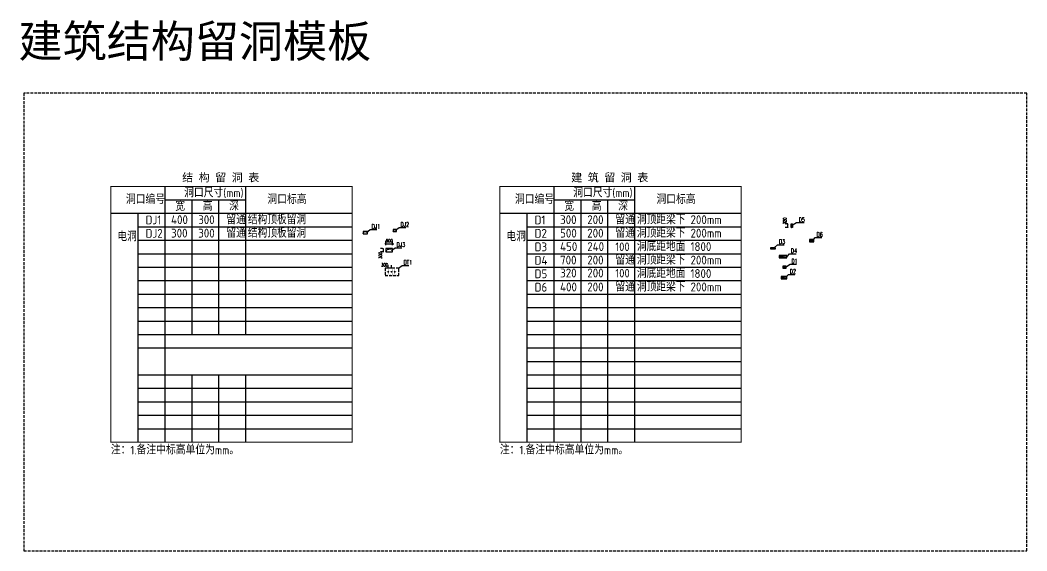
# Model space of a CAD drawing. Extents: x 0 to 302064749, y -59725395 to 1524223.
# Drawn here: x 183177822 to 192149436, y -7761016 to -3028601 of the extents above; entities that cross this region are included whole.
import ezdxf
from ezdxf.enums import TextEntityAlignment as Align

# ---------------------------------------------------------------- set-up
doc = ezdxf.new("R2010")
doc.units = 0
doc.header["$LTSCALE"] = 1000
doc.linetypes.add('DASH', pattern=[0.35, 0.25, -0.1])
for name, color, linetype in [('DOTLN', 2, 'DASH'), ('EQUIP-动力', 3, 'Continuous'), ('TEL_DIM', 3, 'Continuous'), ('电洞建筑', 20, 'Continuous'), ('电洞结构', 31, 'Continuous')]:
    doc.layers.add(name, color=color, linetype=linetype)
doc.styles.add('-黑体', font='', dxfattribs={"width": 0.8})
doc.styles.add('_TEL_DIM', font='simplex.shx', dxfattribs={"width": 0.8, "height": 3.5, "bigfont": 'gbcbig.shx'})
doc.styles.add('A_DIM_T3', font='simplex.shx', dxfattribs={"width": 0.7, "bigfont": 'gbcbig.shx'})
doc.styles.get("Standard").update_dxf_attribs({"font": 'geniso.shx', "bigfont": 'hztxt.shx'})
doc.styles.get('-黑体').set_extended_font_data('SimHei')
doc.dimstyles.new('_TCH_ARCH&&100', dxfattribs={"dimtxt": 280, "dimasz": 100, "dimexe": 250, "dimexo": 300, "dimgap": 135, "dimtad": 1, "dimdec": 0, "dimzin": 0, "dimdsep": 46, "dimtxsty": 'A_DIM_T3', "dimblk": 'ARCHTICK', "dimcen": 0.09, "dimclrt": 7, "dimazin": 2, "dimtfac": 1, "dimtdec": 0, "dimtix": 1, "dimtmove": 2, "dimatfit": 3, "dimfxl": 150, "dimtolj": 1, "dimtzin": 0, "dimarcsym": 0})

# ---------------------------------------------------------------- blocks, each defined once
blk = doc.blocks.new('$equip_U$00000234(PC201603191421)')
at = {"const_width": 0.04}
for points in [[(-0.24, -0.42), (-0.14, -0.42), (-0.14, 0.42), (-0.24, 0.42)], [(-0.14, 0), (-0.24, 0)], [(-0.14, 0), (0.14, 0)], [(0.24, -0.42), (0.14, -0.42), (0.14, 0.42), (0.24, 0.42)], [(0.14, 0), (0.24, 0)]]:
    blk.add_lwpolyline(points, dxfattribs=at)
blk.add_point((0, 0))
at = {"color": 3, "style": '_TEL_DIM', "flags": 1}
blk.add_attdef('REMARK', text='', height=0.0000199, rotation=180, dxfattribs=at).set_placement((0, 0), align=Align.MIDDLE_CENTER)
at = {"color": 7, "style": '_TEL_DIM', "flags": 1}
for tag in ['A', 'REMARK']:
    blk.add_attdef(tag, text='', height=0.00002, dxfattribs=at).set_placement((0, 0), align=Align.MIDDLE_CENTER)
at = {"color": 7, "style": '_TEL_DIM'}
blk.add_attdef('$TEXT$', text='', height=0.0000199, dxfattribs=at).set_placement((0, 0), align=Align.MIDDLE_CENTER)
blk = doc.blocks.new('_ArchTick')
at = {"color": 0, "linetype": 'ByBlock', "const_width": 0.4}
blk.add_lwpolyline([(-0.5, -0.5), (0.5, 0.5)], dxfattribs=at)
blk = doc.blocks.new('*D984')
at = {"layer": 'Defpoints', "color": 0, "transparency": 16777216}
for p in [(1879302, -48011), (1879599, -48011), (1879599, -48331)]:
    blk.add_point(p, dxfattribs=at)
at = {"layer": '电洞建筑', "color": 0, "lineweight": -2, "transparency": 16777216}
for p, q in [((1879299, -48011), (1879052, -48011)), ((1879299, -48331), (1879052, -48331)), ((1879302, -48331), (1879302, -48011))]:
    blk.add_line(p, q, dxfattribs=at)
at = {"layer": '电洞建筑', "color": 0, "lineweight": -2, "transparency": 16777216, "xscale": 100, "yscale": 100, "zscale": 100}
for p, rotation in [((1879302, -48011), 90), ((1879302, -48331), 270)]:
    blk.add_blockref('_ArchTick', p, dxfattribs=dict(at, rotation=rotation))
at = {"layer": '电洞建筑', "color": 7, "transparency": 16777216, "insert": (1879026, -47747), "char_height": 280, "attachment_point": 5, "rotation": 90, "style": 'A_DIM_T3'}
blk.add_mtext('\\A1;320', dxfattribs=at)
blk = doc.blocks.new('*D1089')
at = {"layer": 'Defpoints', "color": 0, "transparency": 16777216}
for p in [(1843470, -50199), (1844070, -49778), (1844070, -50199)]:
    blk.add_point(p, dxfattribs=at)
at = {"layer": 'TEL_DIM', "color": 0, "lineweight": -2, "transparency": 16777216}
for p, q in [((1843470, -49778), (1843370, -49778)), ((1843470, -49899), (1843470, -49528)), ((1843470, -49778), (1844070, -49778)), ((1844070, -49899), (1844070, -49528)), ((1844070, -49778), (1844170, -49778))]:
    blk.add_line(p, q, dxfattribs=at)
at = {"layer": 'TEL_DIM', "color": 0, "lineweight": -2, "transparency": 16777216, "xscale": 100, "yscale": 100, "zscale": 100}
blk.add_blockref('_ArchTick', (1843470, -49778), dxfattribs=at)
at = {"layer": 'TEL_DIM', "color": 0, "lineweight": -2, "transparency": 16777216, "xscale": 100, "yscale": 100, "zscale": 100, "rotation": 180}
blk.add_blockref('_ArchTick', (1844070, -49778), dxfattribs=at)
at = {"layer": 'TEL_DIM', "color": 7, "transparency": 16777216, "insert": (1843770, -49503), "char_height": 280, "attachment_point": 5, "style": 'A_DIM_T3'}
blk.add_mtext('\\A1;600', dxfattribs=at)
blk = doc.blocks.new('*D1090')
at = {"layer": 'Defpoints', "color": 0, "transparency": 16777216}
for p in [(1843254, -50199), (1843470, -50199), (1843470, -50499)]:
    blk.add_point(p, dxfattribs=at)
at = {"layer": 'TEL_DIM', "color": 0, "lineweight": -2, "transparency": 16777216}
for p, q in [((1843170, -50199), (1843004, -50199)), ((1843254, -50499), (1843254, -50199)), ((1843170, -50499), (1843004, -50499))]:
    blk.add_line(p, q, dxfattribs=at)
at = {"layer": 'TEL_DIM', "color": 0, "lineweight": -2, "transparency": 16777216, "xscale": 100, "yscale": 100, "zscale": 100}
for p, rotation in [((1843254, -50199), 90), ((1843254, -50499), 270)]:
    blk.add_blockref('_ArchTick', p, dxfattribs=dict(at, rotation=rotation))
at = {"layer": 'TEL_DIM', "color": 7, "transparency": 16777216, "insert": (1842979, -50815), "char_height": 280, "attachment_point": 5, "rotation": 90, "style": 'A_DIM_T3'}
blk.add_mtext('\\A1;300', dxfattribs=at)
blk = doc.blocks.new('*D1091')
at = {"layer": 'Defpoints', "color": 0, "transparency": 16777216}
for p in [(1843969, -51929), (1843669, -52269), (1843969, -52269)]:
    blk.add_point(p, dxfattribs=at)
at = {"layer": 'TEL_DIM', "color": 0, "lineweight": -2, "transparency": 16777216}
for p, q in [((1843669, -51969), (1843669, -51679)), ((1843669, -51929), (1843969, -51929)), ((1843969, -51969), (1843969, -51679))]:
    blk.add_line(p, q, dxfattribs=at)
at = {"layer": 'TEL_DIM', "color": 0, "lineweight": -2, "transparency": 16777216, "xscale": 100, "yscale": 100, "zscale": 100, "rotation": 180}
blk.add_blockref('_ArchTick', (1843669, -51929), dxfattribs=at)
at = {"layer": 'TEL_DIM', "color": 0, "lineweight": -2, "transparency": 16777216, "xscale": 100, "yscale": 100, "zscale": 100}
blk.add_blockref('_ArchTick', (1843969, -51929), dxfattribs=at)
at = {"layer": 'TEL_DIM', "color": 7, "transparency": 16777216, "insert": (1843353, -51654), "char_height": 280, "attachment_point": 5, "style": 'A_DIM_T3'}
blk.add_mtext('\\A1;300', dxfattribs=at)
blk = doc.blocks.new('1#教学楼-电提建筑结构')
at = {"layer": '电洞建筑', "linetype": 'ByBlock'}
h = blk.add_hatch(dxfattribs=at)
h.set_pattern_fill('ANSI31', color=256, scale=100, angle=-900.000285, style=0)
h.set_pattern_definition([(224.9997147, (2241438.146, -288584.2), (8.83879075, -8.83887878), [])])
h.paths.add_polyline_path([(1879599.2, -48330.8), (1879699.2, -48010.8), (1879599.2, -48010.8)])
at = {"layer": '电洞建筑', "ltscale": 2000}
h = blk.add_hatch(color=256, dxfattribs=at)
h.dxf.hatch_style = 1
h.paths.add_polyline_path([(1878190.5, -50224.4), (1877740.6, -50124.4), (1877740.5, -50224.4)])
h = blk.add_hatch(color=256, dxfattribs=at)
h.dxf.hatch_style = 1
h.paths.add_polyline_path([(1881610.2, -49589.7), (1881210.2, -49389.7), (1881210.2, -49589.7)])
h = blk.add_hatch(color=256, dxfattribs=at)
h.dxf.hatch_style = 1
h.paths.add_polyline_path([(1879207.4, -51033), (1878507.4, -50832.4), (1878507.4, -51033)])
h = blk.add_hatch(color=256, dxfattribs=at)
h.dxf.hatch_style = 1
h.paths.add_polyline_path([(1879154.6, -51964.7), (1878854.6, -51764.7), (1878854.6, -51964.7)])
h = blk.add_hatch(color=256, dxfattribs=at)
h.dxf.hatch_style = 1
h.paths.add_polyline_path([(1879207.8, -52889.2), (1878708.2, -52689.2), (1878708.2, -52889.2)])
at = {"layer": 'DOTLN', "linetype": 'DASH'}
blk.add_lwpolyline([(1811207, -77159), (1900591.6, -77159), (1900591.6, -36352.3), (1811207, -36352.3)], close=True, dxfattribs=at)
at = {"layer": '电洞建筑', "linetype": 'ByBlock'}
for p, q in [((1858433, -44665.1), (1858433, -67465.1)), ((1865633, -44665.1), (1865633, -67465.1)), ((1858433, -45865.1), (1865633, -45865.1)), ((1860833, -45865.1), (1860833, -67465.1)), ((1863233, -45865.1), (1863233, -47065.1)), ((1856033, -47065.1), (1856033, -67465.1)), ((1863233, -47065.1), (1863233, -67465.1)), ((1856033, -48265.1), (1875136.5, -48265.1)), ((1879699.2, -48010.8), (1879599.2, -48330.8)), ((1881728.5, -49227.8), (1882319, -49227.8)), ((1856033, -49465.1), (1875136.5, -49465.1)), ((1878372.3, -49862.6), (1878962.8, -49862.6)), ((1856033, -50665.1), (1875136.5, -50665.1)), ((1879436.3, -50671.1), (1880026.8, -50671.1)), ((1856033, -51865.1), (1875136.5, -51865.1)), ((1879483.4, -51602.8), (1880073.9, -51602.8)), ((1879337.1, -52527.3), (1879927.6, -52527.3)), ((1856033, -53065.1), (1875136.5, -53065.1)), ((1856033, -54265.1), (1875136.5, -54265.1)), ((1856033, -55465.1), (1875136.5, -55465.1)), ((1856033, -56665.1), (1875136.5, -56665.1)), ((1856033, -57865.1), (1875136.5, -57865.1)), ((1856033, -59065.1), (1875136.5, -59065.1)), ((1856033, -60265.1), (1875136.5, -60265.1)), ((1856033, -61465.1), (1875136.5, -61465.1)), ((1856033, -62665.1), (1875136.5, -62665.1)), ((1856033, -63865.1), (1875136.5, -63865.1)), ((1856033, -65065.1), (1875136.5, -65065.1)), ((1856033, -66265.1), (1875136.5, -66265.1))]:
    blk.add_line(p, q, dxfattribs=at)
at = {"layer": '电洞建筑'}
for p, q in [((1880060.7, -47918.8, 0), (1879665.8, -48150.5, 0)), ((1880736.5, -47918.8, 0), (1880060.7, -47918.8, 0)), ((1881511.4, -49471.7), (1881728.5, -49227.8)), ((1878096.3, -50106.5), (1878372.3, -49862.6)), ((1879219.2, -50915), (1879436.3, -50671.1)), ((1879087.9, -51861.6), (1879483.4, -51602.8)), ((1879120, -52771.2), (1879337.1, -52527.3))]:
    blk.add_line(p, q, dxfattribs=at)
at = {"layer": '电洞建筑', "ltscale": 2000}
for p, q in [((1878190.5, -50224.4), (1877740.6, -50124.4)), ((1881610.2, -49589.7), (1881210.2, -49389.7)), ((1879207.4, -51033), (1878507.4, -50832.4)), ((1879154.6, -51964.7), (1878854.6, -51764.7)), ((1879207.8, -52889.2), (1878708.2, -52689.2))]:
    blk.add_line(p, q, dxfattribs=at)
at = {"layer": '电洞建筑', "linetype": 'ByBlock', "const_width": 100}
for points in [[(1875136.5, -44665.1), (1875136.5, -67465.1), (1853633, -67465.1), (1853633, -44665.1), (1875136.5, -44665.1)], [(1853633, -47065.1), (1875136.5, -47065.1)]]:
    blk.add_lwpolyline(points, dxfattribs=at)
at = {"layer": '电洞建筑'}
blk.add_lwpolyline([(1879699.2, -48010.8), (1879699.2, -48330.8), (1879599.2, -48330.8), (1879599.2, -48010.8)], close=True, dxfattribs=at)
at = {"layer": '电洞建筑', "linetype": 'ByBlock', "const_width": 40, "elevation": 0}
blk.add_lwpolyline([(1879635.2, -48145.8, 1), (1879662, -48175.4, 1)], format="xyb", close=True, dxfattribs=at)
at = {"layer": '电洞建筑', "ltscale": 2000}
for points in [[(1878190.5, -50224.4), (1878190.5, -50124.4), (1877740.6, -50124.4), (1877740.5, -50224.4)], [(1881610.2, -49589.7), (1881610.2, -49389.7), (1881210.2, -49389.7), (1881210.2, -49589.7)], [(1879207.4, -51033), (1879207.4, -50832.5), (1878507.4, -50832.4), (1878507.4, -51033)], [(1879154.6, -51964.7), (1879154.6, -51764.7), (1878854.6, -51764.7), (1878854.6, -51964.7)], [(1879207.8, -52889.2), (1879207.8, -52689.2), (1878708.2, -52689.2), (1878708.2, -52889.2)]]:
    blk.add_lwpolyline(points, close=True, dxfattribs=at)
at = {"layer": '电洞建筑', "linetype": 'ByBlock', "const_width": 40}
for points in [[(1878090.1, -50117.4, 1), (1878063.2, -50087.8, 1)], [(1881524.8, -49486.5, 1), (1881498, -49456.9, 1)], [(1879056.4, -50929.9, 1), (1879029.6, -50900.2, 1)], [(1879087.9, -51861.6, 1), (1879061.1, -51831.9, 1)], [(1879133.4, -52786, 1), (1879106.6, -52756.4, 1)]]:
    blk.add_lwpolyline(points, format="xyb", close=True, dxfattribs=at)
at = {"layer": '电洞结构', "linetype": 'ByBlock'}
for p, q in [((1823764, -44665.1), (1823764, -67465.1)), ((1830964, -44665.1), (1830964, -57865.1)), ((1823764, -45865.1), (1830964, -45865.1)), ((1826164, -45865.1), (1826164, -57865.1)), ((1828564, -45865.1), (1828564, -47065.1)), ((1821364, -47065.1), (1821364, -67465.1)), ((1828564, -47065.1), (1828564, -57865.1)), ((1821364, -48265.1), (1840467.4, -48265.1)), ((1844645.7, -48332.8), (1845236.1, -48332.8)), ((1842073.3, -48515.9), (1842663.8, -48515.9)), ((1821364, -49465.1), (1840467.4, -49465.1)), ((1844299.3, -50131.8), (1844889.8, -50131.8)), ((1821364, -50665.1), (1840467.4, -50665.1)), ((1821364, -51865.1), (1840467.4, -51865.1)), ((1844924.1, -51706.9), (1845514.6, -51706.9)), ((1821364, -53065.1), (1840467.4, -53065.1)), ((1821364, -54265.1), (1840467.4, -54265.1)), ((1821364, -55465.1), (1840467.4, -55465.1)), ((1821364, -56665.1), (1840467.4, -56665.1)), ((1821364, -57865.1), (1840467.4, -57865.1)), ((1821364, -59065.1), (1840467.4, -59065.1)), ((1821364, -61465.1), (1840467.4, -61465.1)), ((1826164, -61465.1), (1826164, -67465.1)), ((1828564, -61465.1), (1828564, -67465.1)), ((1830964, -61465.1), (1830964, -67465.1)), ((1821364, -62665.1), (1840467.4, -62665.1)), ((1821364, -63865.1), (1840467.4, -63865.1)), ((1821364, -65065.1), (1840467.4, -65065.1)), ((1821364, -66265.1), (1840467.4, -66265.1))]:
    blk.add_line(p, q, dxfattribs=at)
at = {"layer": '电洞结构'}
for p, q in [((1844328.5, -48576.8), (1844645.7, -48332.8)), ((1841756.2, -48759.9), (1842073.3, -48515.9)), ((1843982.2, -50375.8), (1844299.3, -50131.8)), ((1844607, -51950.8), (1844924.1, -51706.9))]:
    blk.add_line(p, q, dxfattribs=at)
at = {"layer": '电洞结构', "ltscale": 2000}
for p, q in [((1841444.4, -48877.8), (1841500.3, -48720.7)), ((1841500.3, -48720.7), (1841844, -48676)), ((1844120.6, -48694.7), (1844176.4, -48537.6)), ((1844176.4, -48537.6), (1844420.6, -48494.7)), ((1843579.2, -50297.1), (1844070, -50198.9)), ((1843470.4, -50498.9), (1843579.2, -50297.1))]:
    blk.add_line(p, q, dxfattribs=at)
at = {"layer": '电洞结构', "linetype": 'ByBlock', "const_width": 100}
for points in [[(1840467.4, -44665.1), (1840467.4, -67465.1), (1818964, -67465.1), (1818964, -44665.1), (1840467.4, -44665.1)], [(1818964, -47065.1), (1840467.4, -47065.1)]]:
    blk.add_lwpolyline(points, dxfattribs=at)
at = {"layer": '电洞结构', "ltscale": 2000}
for points in [[(1841844, -48877.8), (1841844, -48677.8), (1841444.4, -48677.8), (1841444.4, -48877.8)], [(1844420.6, -48694.7), (1844420.6, -48494.7), (1844120.6, -48494.7), (1844120.6, -48694.7)], [(1844070, -50498.9), (1844070, -50198.9), (1843470.4, -50198.9), (1843470.4, -50498.9)]]:
    blk.add_lwpolyline(points, close=True, dxfattribs=at)
at = {"layer": '电洞结构', "linetype": 'ByBlock', "const_width": 40}
for points in [[(1841769.6, -48774.7, 1), (1841742.8, -48745, 1)], [(1844342, -48591.6, 1), (1844315.1, -48562, 1)], [(1843995.6, -50390.6, 1), (1843968.8, -50360.9, 1)], [(1844620.4, -51965.6, 1), (1844593.6, -51936, 1)]]:
    blk.add_lwpolyline(points, format="xyb", close=True, dxfattribs=at)
at = {"layer": '电洞结构', "linetype": 'DASH'}
blk.add_lwpolyline([(1843401.6, -52619.9), (1844622.8, -52619.9), (1844622.8, -51938.6), (1843401.6, -51938.6)], close=True, dxfattribs=at)
at = {"layer": 'EQUIP-动力', "xscale": 500, "yscale": 500, "zscale": 500}
for p in [(1843669.5, -52268.5), (1843969.5, -52268.5), (1844269.5, -52268.5)]:
    blk.add_blockref('$equip_U$00000234(PC201603191421)', p, dxfattribs=at).add_auto_attribs({'$TEXT$': 'REMARK'})
at = {"layer": '电洞建筑', "linetype": 'ByBlock', "style": '-黑体'}
blk.add_text('建 筑 留 洞 表', height=720, dxfattribs=at).set_placement((1859985.7, -44229))
at = {"layer": '电洞建筑', "linetype": 'ByBlock'}
for s, height, p in [('洞口尺寸(mm)', 759.57, (1860157.8, -45623.1)), ('洞口编号', 759.57, (1854966.6, -46223.1)), ('洞口标高', 759.57, (1867579.2, -46223.1)), ('宽', 759.6, (1859370.9, -46823.1)), ('高', 759.6, (1861812.8, -46823.1)), ('深', 759.6, (1864170.9, -46823.1)), ('D1', 787.5, (1856725.6, -48045.7)), ('300', 787.5, (1858994.9, -48023.1)), ('200', 787.5, (1861414.6, -48023.1)), ('留通', 759.57, (1863915.4, -48023.1)), ('洞顶距梁下 200mm', 787.5, (1865835.2, -48023.1)), ('500', 787.5, (1858994.9, -49223.1)), ('200', 787.5, (1861414.6, -49223.1)), ('留通', 759.57, (1863915.4, -49223.1)), ('洞顶距梁下 200mm', 787.5, (1865835.2, -49223.1)), ('电洞', 759.57, (1854201.6, -49537.5)), ('450', 787.5, (1858994.9, -50423.1)), ('240', 787.5, (1861414.6, -50423.1)), ('100', 759.57, (1863915.4, -50423.1)), ('洞底距地面 1800', 787.5, (1865835.2, -50423.1)), ('700', 787.5, (1858994.9, -51623.1)), ('200', 787.5, (1861414.6, -51623.1)), ('留通', 759.57, (1863915.4, -51623.1)), ('洞顶距梁下 200mm', 787.5, (1865835.2, -51623.1)), ('320', 787.5, (1859000.8, -52775.1)), ('200', 787.5, (1861420.5, -52775.1)), ('100', 759.57, (1863921.3, -52775.1)), ('洞底距地面 1800', 787.5, (1865835.2, -52823.1)), ('400', 787.5, (1858994.9, -54023.1)), ('200', 787.5, (1861414.6, -54023.1)), ('留通', 759.57, (1863915.4, -54023.1)), ('洞顶距梁下 200mm', 787.5, (1865835.2, -54023.1)), ('注：1.备注中标高单位为mm。', 759.574, (1853628.1, -68551.6))]:
    blk.add_text(s, height=height, dxfattribs=at).set_placement(p)
at = {"layer": '电洞建筑', "style": '_TEL_DIM', "width": 0.64}
blk.add_text('D5', height=400, dxfattribs=at).set_placement((1880261.2, -47826.7, 0))
at = {"layer": '电洞建筑'}
for s, p in [('D2', (1856725.6, -49245.7)), ('D3', (1856725.6, -50445.7)), ('D4', (1856725.6, -51645.7)), ('D5', (1856725.6, -52845.7)), ('D6', (1856725.6, -54045.7))]:
    blk.add_text(s, height=787.5, dxfattribs=at).set_placement(p)
at = {"layer": '电洞建筑', "linetype": 'ByBlock', "style": '_TEL_DIM', "width": 0.64}
for s, p in [('D6', (1881854.4, -49147.8)), ('D3', (1878498.2, -49782.6)), ('D4', (1879562.1, -50591.1)), ('D1', (1879609.3, -51522.8)), ('D2', (1879463, -52447.3))]:
    blk.add_text(s, height=400, dxfattribs=at).set_placement(p)
at = {"layer": '电洞结构', "linetype": 'ByBlock', "style": '-黑体'}
for s, height, p in [('建筑结构留洞模板', 2880, (1810730.1, -33154.3)), ('结 构 留 洞 表', 720, (1825316.6, -44229))]:
    blk.add_text(s, height=height, dxfattribs=at).set_placement(p)
at = {"layer": '电洞结构', "linetype": 'ByBlock'}
for s, height, p in [('洞口尺寸(mm)', 759.57, (1825488.8, -45623.1)), ('洞口编号', 759.57, (1820297.6, -46223.1)), ('洞口标高', 759.57, (1832910.1, -46223.1)), ('宽', 759.6, (1824701.8, -46823.1)), ('高', 759.6, (1827143.7, -46823.1)), ('深', 759.6, (1829501.8, -46823.1)), ('DJ1', 787.5, (1822056.5, -48045.7)), ('400', 787.5, (1824325.9, -48023.1)), ('300', 787.5, (1826745.5, -48023.1)), ('留通', 759.57, (1829246.3, -48023.1)), ('结构顶板留洞', 787.5, (1831166.1, -48023.1)), ('300', 787.5, (1824325.9, -49223.1)), ('300', 787.5, (1826745.5, -49223.1)), ('留通', 759.57, (1829246.3, -49223.1)), ('结构顶板留洞', 787.5, (1831166.1, -49223.1)), ('电洞', 759.57, (1819532.6, -49537.5)), ('DJ2', 787.5, (1822056.5, -49245.7)), ('注：1.备注中标高单位为mm。', 759.574, (1818959, -68551.6))]:
    blk.add_text(s, height=height, dxfattribs=at).set_placement(p)
at = {"layer": '电洞结构', "linetype": 'ByBlock', "style": '_TEL_DIM', "width": 0.64}
for s, p in [('DJ1', (1842199.2, -48435.9)), ('DJ2', (1844771.5, -48252.8)), ('DJ3', (1844425.2, -50051.8)), ('DT1', (1845050, -51626.9))]:
    blk.add_text(s, height=400, dxfattribs=at).set_placement(p)
at = {"layer": 'TEL_DIM'}
dim = blk.add_aligned_dim(p1=(1843470.4, -50198.9), p2=(1844070, -50198.9), distance=421.2, dimstyle='_TCH_ARCH&&100', dxfattribs=at)
dim.commit()
dim.dimension.update_dxf_attribs({"geometry": '*D1089', "text_midpoint": (1843770.2, -49502.7)})
for base, p1, p2, angle, picture, middle in [((1843253.7, -50198.9), (1843470.4, -50498.9), (1843470.4, -50198.9), 90, '*D1090', (1842978.7, -50814.9)), ((1843969.5, -51929.5), (1843669.5, -52268.5), (1843969.5, -52268.5), 0, '*D1091', (1843353.5, -51654.5))]:
    dim = blk.add_linear_dim(base=base, p1=p1, p2=p2, angle=angle, dimstyle='_TCH_ARCH&&100', dxfattribs=at)
    dim.commit()
    dim.dimension.update_dxf_attribs({"geometry": picture, "text_midpoint": middle, "dimtype": 161})
at = {"layer": '电洞建筑'}
dim = blk.add_linear_dim(base=(1879302, -48010.8), p1=(1879599.2, -48330.8), p2=(1879599.2, -48010.8), angle=90, dimstyle='_TCH_ARCH&&100', dxfattribs=at)
dim.commit()
dim.dimension.update_dxf_attribs({"geometry": '*D984', "text_midpoint": (1879025.5, -47747.4), "dimtype": 129})

msp = doc.modelspace()

# ---------------------------------------------------------------- block references
at = {"xscale": 100, "yscale": 100, "zscale": 100}
msp.add_blockref('1#教学楼-电提建筑结构', (2090275, -45113), dxfattribs=at)

doc.saveas('drawing.dxf')
